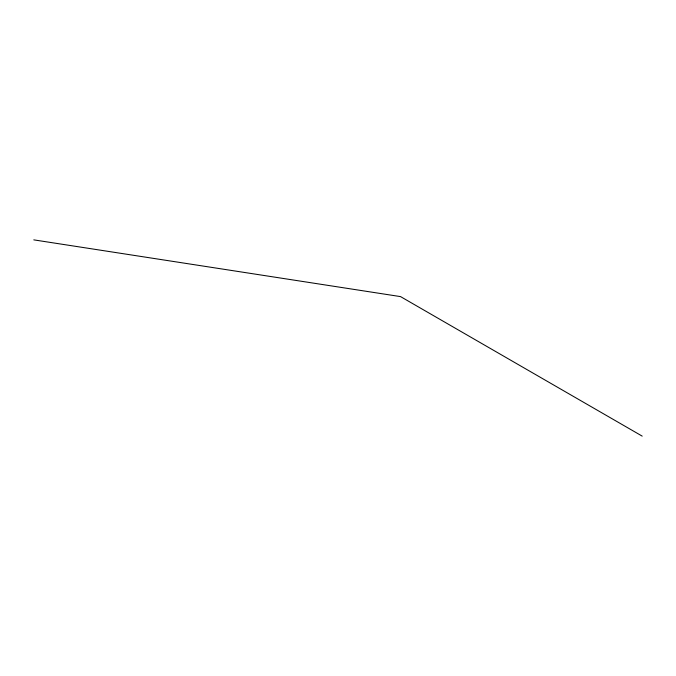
<?xml version="1.0" encoding="UTF-8"?>
<svg xmlns="http://www.w3.org/2000/svg" width="676" height="676" viewBox="0 0 676 676"><rect width="100%" height="100%" fill="white"/><g stroke="black" fill="none" stroke-linecap="round" stroke-linejoin="round"><path stroke-width="1.01" d="M33.8 239.87L400.538 296.603L642.2 436.13"/></g></svg>
